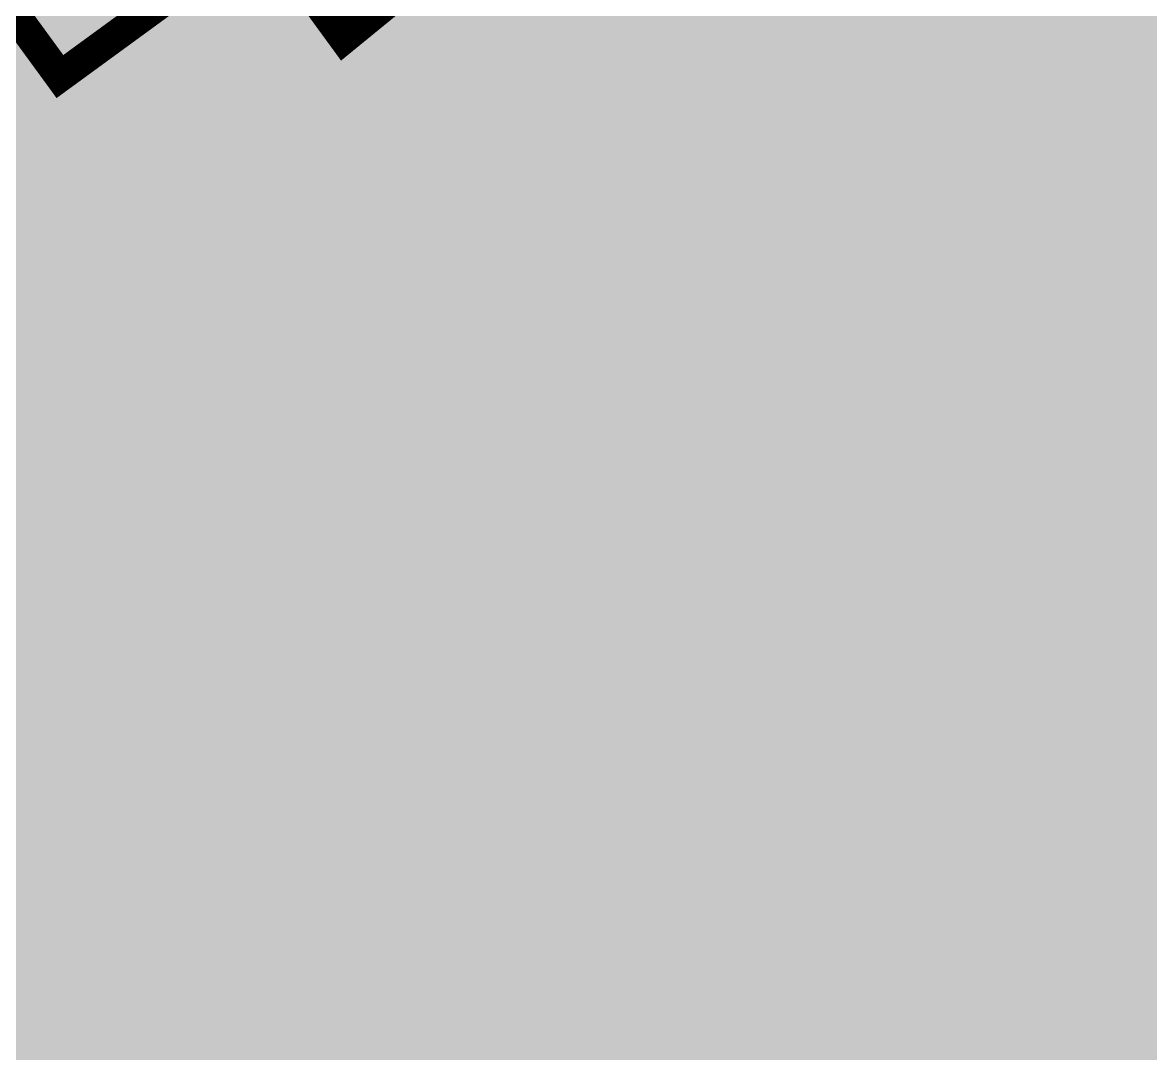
# Model space of a CAD drawing. Header units: metres. Extents: x 319070 to 324072, y 7409258 to 7428295.
# Drawn here: x 321026.06 to 321035.22, y 7409601.99 to 7409610.36 of the extents above; entities that cross this region are included whole.
import ezdxf

# ---------------------------------------------------------------- set-up
doc = ezdxf.new("R2010")
doc.units = ezdxf.units.M
doc.header["$LTSCALE"] = 1000
for name, color, linetype in [('DESAPROPRIAÇÃO', 160, 'Continuous'), ('F-HATCH-CPTM', 51, 'Continuous'), ('F-HATCH-MRS', 91, 'Continuous')]:
    doc.layers.add(name, color=color, linetype=linetype)

msp = doc.modelspace()

# ---------------------------------------------------------------- hatches: boundary and pattern name
at = {"layer": 'DESAPROPRIAÇÃO', "transparency": 33554687}
h = msp.add_hatch(dxfattribs=at)
h.set_pattern_fill('ANSI31', color=256)
h.paths.add_polyline_path([(321003.2408, 7409645.3943), (320999.1492, 7409642.8669), (321002.5375, 7409637.8512), (321004.1626, 7409639.0492), (321007.5544, 7409634.6468), (321013.3625, 7409626.7309), (321011.6037, 7409625.859), (321014.0178, 7409620.6364), (321015.4192, 7409621.2842), (321015.301, 7409621.5401), (321018.0501, 7409622.8109), (321019.2197, 7409621.1134), (321020.1739, 7409621.8276), (321021.0684, 7409620.6327), (321018.8611, 7409618.7425), (321020.2699, 7409616.8631), (321022.9979, 7409612.7964), (321023.4803, 7409612.1627), (321024.283, 7409612.7739), (321026.3662, 7409609.9193), (321028.0176, 7409611.1245), (321028.6711, 7409610.229), (321033.3035, 7409614.016), (321029.5104, 7409618.9053), (321029.074, 7409618.5668), (321027.5701, 7409620.3269), (321028.0616, 7409620.7469), (321017.0969, 7409633.1902), (321007.1403, 7409644.5682), (321007.5224, 7409644.8655), (321002.3248, 7409650.9045), (321000.1369, 7409649.1849)])
at = {"layer": 'F-HATCH-CPTM', "transparency": 33554559}
h = msp.add_hatch(color=256, dxfattribs=at)
h.dxf.hatch_style = 1
edge = h.paths.add_edge_path()
edge.add_line((321077.8026, 7409527.5779), (321077.6838, 7409527.7336))
edge.add_line((321077.6838, 7409527.7336), (321103.0408, 7409546.7763))
edge.add_line((321103.0408, 7409546.7763), (321079.8352, 7409577.1425))
edge.add_arc((315659.3609, 7405431.4493), 6824.098, 37.409522, 38.19097025)
edge.add_line((321022.7904, 7409650.6836), (321005.8576, 7409670.9635))
edge.add_line((321005.8576, 7409670.9635), (320980.7003, 7409649.2301))
edge.add_line((320980.7003, 7409649.2301), (320992.9142, 7409634.8076))
edge.add_line((320992.9142, 7409634.8076), (321007.2935, 7409617.1246))
edge.add_line((321007.2935, 7409617.1246), (321021.5226, 7409599.3126))
edge.add_line((321021.5226, 7409599.3126), (321049.8098, 7409563.5568))
edge.add_line((321049.8098, 7409563.5568), (321063.8556, 7409545.6055))
edge.add_line((321063.8556, 7409545.6055), (321077.8026, 7409527.5779))
at = {"layer": 'F-HATCH-MRS', "transparency": 33554559}
h = msp.add_hatch(color=256, dxfattribs=at)
h.dxf.hatch_style = 1
edge = h.paths.add_edge_path()
edge.add_line((321104.333, 7409547.7468), (321054.3203, 7409615.8389))
edge.add_line((321054.3203, 7409615.8389), (321052.9449, 7409617.6302))
edge.add_line((321052.9449, 7409617.6302), (321051.5687, 7409619.422))
edge.add_line((321051.5687, 7409619.422), (321050.1914, 7409621.2142))
edge.add_line((321050.1914, 7409621.2142), (321048.8129, 7409623.0066))
edge.add_line((321048.8129, 7409623.0066), (321047.4329, 7409624.7989))
edge.add_line((321047.4329, 7409624.7989), (321046.0511, 7409626.5911))
edge.add_line((321046.0511, 7409626.5911), (321044.6673, 7409628.383))
edge.add_line((321044.6673, 7409628.383), (321043.2806, 7409630.1751))
edge.add_line((321043.2806, 7409630.1751), (321041.892, 7409631.9657))
edge.add_line((321041.892, 7409631.9657), (321040.5008, 7409633.7554))
edge.add_line((321040.5008, 7409633.7554), (321039.1066, 7409635.544))
edge.add_line((321039.1066, 7409635.544), (321037.7092, 7409637.3313))
edge.add_line((321037.7092, 7409637.3313), (321036.3084, 7409639.1171))
edge.add_line((321036.3084, 7409639.1171), (321034.904, 7409640.9013))
edge.add_line((321034.904, 7409640.9013), (321033.4957, 7409642.6835))
edge.add_line((321033.4957, 7409642.6835), (321032.0832, 7409644.4637))
edge.add_line((321032.0832, 7409644.4637), (321030.6665, 7409646.2416))
edge.add_line((321030.6665, 7409646.2416), (321029.2451, 7409648.017))
edge.add_line((321029.2451, 7409648.017), (321027.819, 7409649.7897))
edge.add_line((321027.819, 7409649.7897), (321026.3878, 7409651.5596))
edge.add_line((321026.3878, 7409651.5596), (321024.9514, 7409653.3264))
edge.add_line((321024.9514, 7409653.3264), (321023.5095, 7409655.0899))
edge.add_line((321023.5095, 7409655.0899), (321022.0618, 7409656.85))
edge.add_line((321022.0618, 7409656.85), (321020.6083, 7409658.6063))
edge.add_line((321020.6083, 7409658.6063), (321019.1486, 7409660.3587))
edge.add_line((321019.1486, 7409660.3587), (321017.6825, 7409662.107))
edge.add_line((321017.6825, 7409662.107), (321016.2098, 7409663.8509))
edge.add_line((321016.2098, 7409663.8509), (321014.7304, 7409665.5903))
edge.add_line((321014.7304, 7409665.5903), (321013.244, 7409667.3249))
edge.add_line((321013.244, 7409667.3249), (321011.7503, 7409669.0544))
edge.add_line((321011.7503, 7409669.0544), (321010.2506, 7409670.7772))
edge.add_arc((320590.8712, 7409304.2123), 556.9999, 41.155577, 41.465494)
edge.add_line((321008.2617, 7409673.0403), (321005.8576, 7409670.9635))
edge.add_line((321005.8576, 7409670.9635), (321022.7904, 7409650.6836))
edge.add_arc((315659.3609, 7405431.4493), 6824.098, 37.409522, 38.19097025, ccw=False)
edge.add_line((321079.8352, 7409577.1425), (321103.0408, 7409546.7763))
edge.add_line((321103.0408, 7409546.7763), (321104.333, 7409547.7468))

# ---------------------------------------------------------------- linework, layer by layer
at = {"layer": 'DESAPROPRIAÇÃO', "transparency": 33554687, "const_width": 0.25, "flags": 128}
msp.add_lwpolyline([(321015.301, 7409621.5401), (321018.0501, 7409622.8109), (321019.2197, 7409621.1134), (321020.1739, 7409621.8276), (321021.0684, 7409620.6327), (321018.8611, 7409618.7425), (321020.2699, 7409616.8631), (321022.9979, 7409612.7964), (321023.4803, 7409612.1627), (321024.283, 7409612.7739), (321026.3662, 7409609.9193), (321028.0176, 7409611.1245), (321028.6711, 7409610.229), (321033.3035, 7409614.016), (321029.5104, 7409618.9053), (321029.074, 7409618.5668), (321027.5701, 7409620.3269), (321028.0616, 7409620.7469), (321017.0969, 7409633.1902)], dxfattribs=at)

doc.saveas('drawing.dxf')
